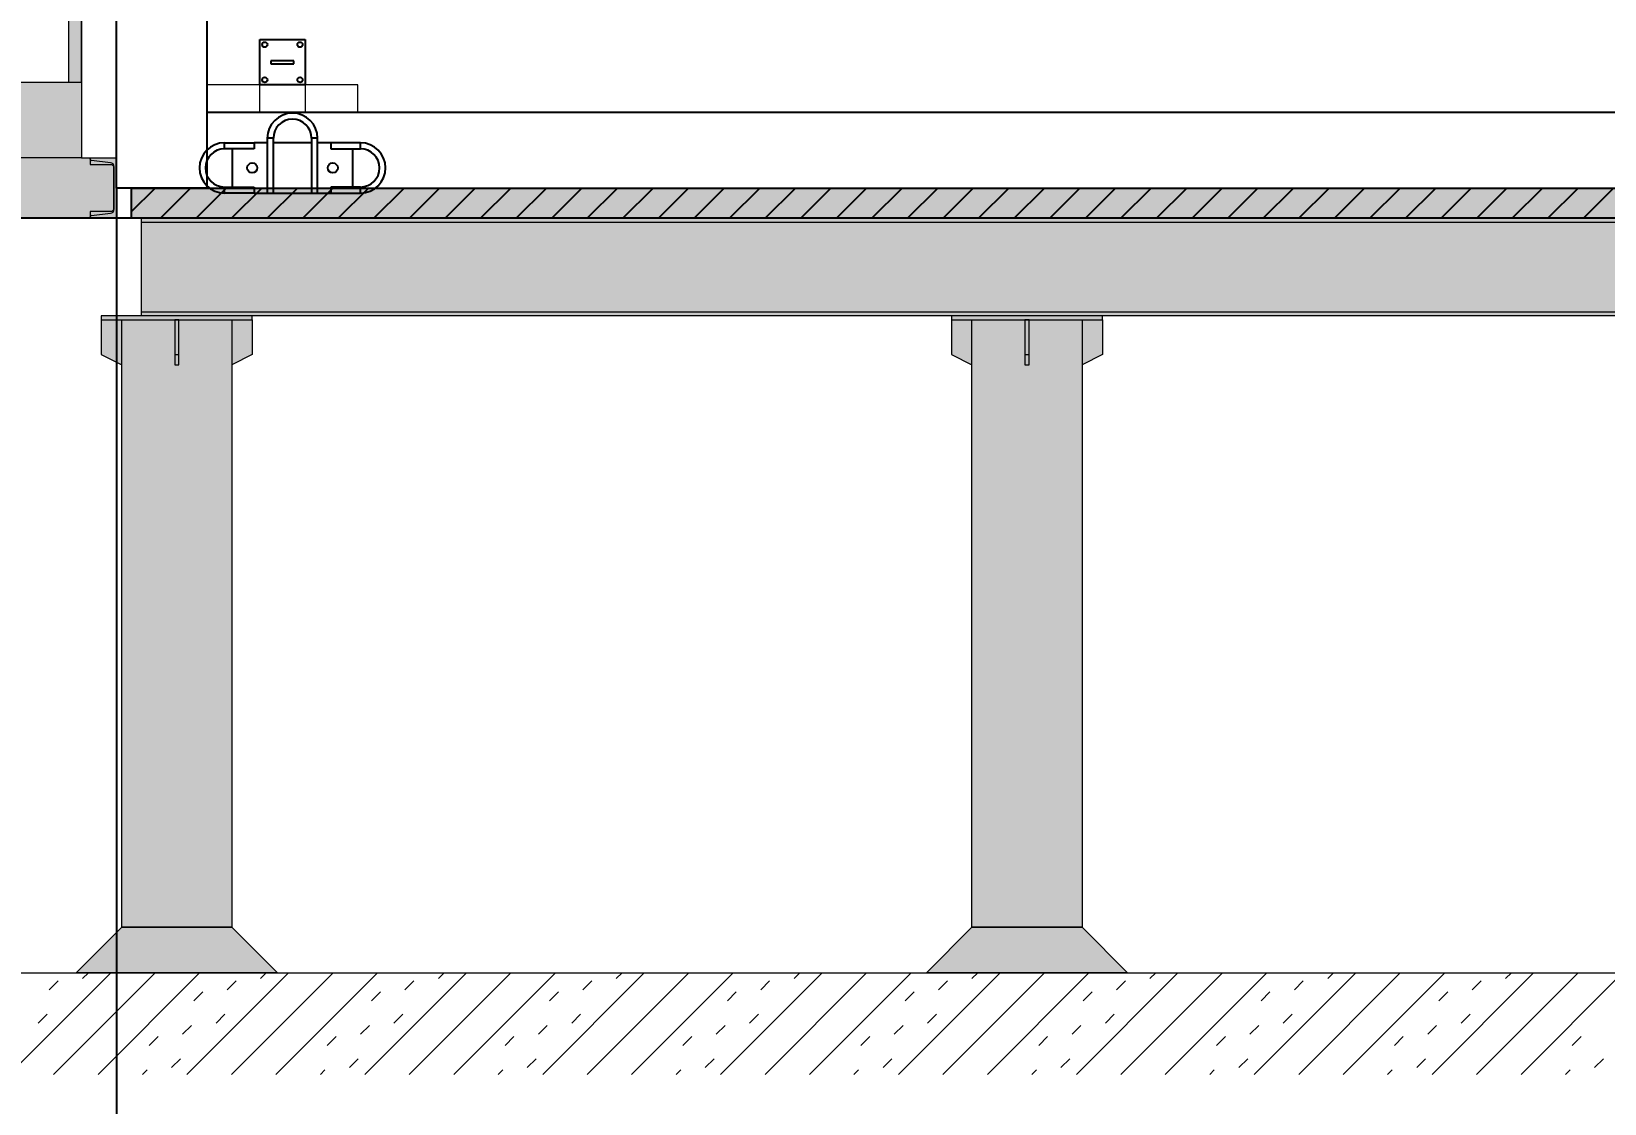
# Model space of a CAD drawing. Header units: millimetres. Extents: x 0 to 1680, y 0 to 594.
# Drawn here: x 938 to 1000.5, y 427.1 to 469.7 of the extents above; entities that cross this region are included whole.
import ezdxf

# ---------------------------------------------------------------- set-up
doc = ezdxf.new("R2010")
doc.units = ezdxf.units.MM
for name, pattern in [('K5LT32798', [0]), ('K5LT32801', [0]), ('K5LT32802', [0]), ('K5LT32803', [0]), ('K5LT_AUXILIARY', [0]), ('K5LT_BASIC', [0]), ('K5LT_THIN', [0])]:
    doc.linetypes.add(name, pattern=pattern)
doc.layers.add('Системный слой', color=7, linetype='Continuous')
doc.styles.add('KDIMTEXTSTYLE', font='GOST_AU.SHX', dxfattribs={"width": 0.96, "oblique": 15, "height": 5})
doc.dimstyles.new('KDIMSTYLE (0.02)', dxfattribs={"dimtxt": 5, "dimasz": 1, "dimexe": 2, "dimexo": 0, "dimgap": 1, "dimtad": 1, "dimlfac": 50, "dimtxsty": 'KDIMTEXTSTYLE', "dimsah": 1, "dimcen": 0, "dimdle": 1, "dimadec": 0, "dimazin": 0, "dimtfac": 0.667, "dimtmove": 0, "dimatfit": 3, "dimfxl": 0, "dimtvp": 1, "dimtolj": 1, "dimtzin": 0, "dimarcsym": 0})

# ---------------------------------------------------------------- blocks, each defined once
blk = doc.blocks.new('U22')
at = {"layer": 'Системный слой', "color": 150, "linetype": 'K5LT_BASIC', "lineweight": 25, "true_color": 0x0080ff}
for p, q in [((941.374, 463.492), (941.374, 523.292)), ((944.974, 523.292), (944.974, 463.492)), ((944.974, 463.492), (941.374, 463.492))]:
    blk.add_line(p, q, dxfattribs=at)
blk = doc.blocks.new('U24')
at = {"layer": 'Системный слой', "color": 150, "linetype": 'K5LT_BASIC', "lineweight": 25, "true_color": 0x0080ff}
for p, q in [((1008.574, 466.492), (944.974, 466.492)), ((944.974, 466.492), (944.974, 463.492)), ((944.974, 463.492), (1008.574, 463.492))]:
    blk.add_line(p, q, dxfattribs=at)
blk = doc.blocks.new('U541')
at = {"layer": 'Системный слой'}
h = blk.add_hatch(dxfattribs=at)
h.set_pattern_fill('', angle=45, style=0, pattern_type=0)
h.set_pattern_definition([(45, (0, 0), (-0.7071068, 0.7071068), [])])
h.paths.add_polyline_path([(1011.374, 462.292), (1011.374, 463.492), (941.974, 463.492), (941.974, 462.292)])
at = {"layer": 'Системный слой', "color": 150, "linetype": 'K5LT_BASIC', "lineweight": 25, "true_color": 0x0080ff}
for p, q in [((941.974, 462.292), (941.974, 463.492)), ((941.974, 463.492), (1011.374, 463.492)), ((1011.374, 462.292), (941.974, 462.292))]:
    blk.add_line(p, q, dxfattribs=at)
blk = doc.blocks.new('U543')
at = {"layer": 'Системный слой', "color": 232, "linetype": 'K5LT_AUXILIARY', "lineweight": 13, "true_color": 0xc52b79}
for p, q in [((947.074, 467.592), (944.974, 467.592)), ((944.974, 467.592), (944.974, 466.492)), ((947.074, 466.492), (947.074, 467.592)), ((944.974, 466.492), (947.074, 466.492))]:
    blk.add_line(p, q, dxfattribs=at)
blk = doc.blocks.new('U544')
at = {"layer": 'Системный слой', "color": 232, "linetype": 'K5LT_AUXILIARY', "lineweight": 13, "true_color": 0xc52b79}
for p, q in [((950.974, 467.592), (948.874, 467.592)), ((948.874, 467.592), (948.874, 466.492)), ((950.974, 466.492), (950.974, 467.592)), ((948.874, 466.492), (950.974, 466.492))]:
    blk.add_line(p, q, dxfattribs=at)
blk = doc.blocks.new('U546')
at = {"layer": 'Системный слой', "color": 150, "linetype": 'K5LT_BASIC', "lineweight": 25, "true_color": 0x0080ff}
for p, q in [((947.074, 469.392), (948.874, 469.392)), ((947.074, 467.592), (947.074, 469.392)), ((948.874, 469.392), (948.874, 467.592)), ((948.874, 467.592), (947.074, 467.592))]:
    blk.add_line(p, q, dxfattribs=at)
blk = doc.blocks.new('U547')
at = {"layer": 'Системный слой', "color": 150, "linetype": 'K5LT_BASIC', "lineweight": 25, "true_color": 0x0080ff}
for p, q in [((948.434, 468.552), (947.514, 468.552)), ((947.514, 468.552), (947.514, 468.432)), ((947.514, 468.432), (948.434, 468.432)), ((948.434, 468.432), (948.434, 468.552))]:
    blk.add_line(p, q, dxfattribs=at)
blk = doc.blocks.new('U545')
at = {"layer": 'Системный слой', "color": 150, "linetype": 'K5LT_BASIC', "lineweight": 25, "true_color": 0x0080ff}
for centre in [(947.274, 469.192), (947.274, 469.192), (948.674, 469.192), (947.274, 467.792), (948.674, 467.792)]:
    blk.add_circle(centre, 0.104, dxfattribs=at)
at = {"layer": 'Системный слой'}
for name in ['U546', 'U547']:
    blk.add_blockref(name, (0, 0), dxfattribs=at)
blk = doc.blocks.new('U542')
at = {"layer": 'Системный слой'}
for name in ['U545', 'U543', 'U544']:
    blk.add_blockref(name, (0, 0), dxfattribs=at)
blk = doc.blocks.new('U597')
at = {"layer": 'Системный слой', "color": 7, "linetype": 'K5LT32801', "lineweight": 18}
for p, q in [((937.109, 428.254), (941.147, 432.292)), ((938.876, 428.254), (942.915, 432.292)), ((940.644, 428.254), (944.682, 432.292)), ((944.18, 428.254), (948.218, 432.292)), ((945.947, 428.254), (949.986, 432.292)), ((947.715, 428.254), (951.753, 432.292)), ((951.251, 428.254), (955.289, 432.292)), ((953.019, 428.254), (957.057, 432.292)), ((954.786, 428.254), (958.824, 432.292)), ((958.322, 428.254), (962.36, 432.292)), ((960.09, 428.254), (964.128, 432.292)), ((961.857, 428.254), (965.896, 432.292)), ((965.393, 428.254), (969.431, 432.292)), ((967.161, 428.254), (971.199, 432.292)), ((968.928, 428.254), (972.967, 432.292)), ((972.464, 428.254), (976.502, 432.292)), ((974.232, 428.254), (978.27, 432.292)), ((975.999, 428.254), (980.038, 432.292)), ((979.535, 428.254), (983.573, 432.292)), ((981.303, 428.254), (985.341, 432.292)), ((983.071, 428.254), (987.109, 432.292)), ((986.606, 428.254), (990.644, 432.292)), ((988.374, 428.254), (992.412, 432.292)), ((990.142, 428.254), (994.18, 432.292)), ((993.677, 428.254), (997.715, 432.292)), ((995.445, 428.254), (999.483, 432.292)), ((997.213, 428.254), (1001.251, 432.292))]:
    blk.add_line(p, q, dxfattribs=at)
at = {"layer": 'Системный слой', "color": 7, "linetype": 'K5LT32802', "lineweight": 18}
for p, q in [((940.031, 432.06), (940.263, 432.292)), ((947.102, 432.06), (947.334, 432.292)), ((954.173, 432.06), (954.405, 432.292)), ((961.244, 432.06), (961.476, 432.292)), ((968.315, 432.06), (968.547, 432.292)), ((975.386, 432.06), (975.618, 432.292)), ((982.457, 432.06), (982.689, 432.292)), ((989.528, 432.06), (989.76, 432.292)), ((996.599, 432.06), (996.831, 432.292)), ((938.705, 431.618), (939.058, 431.972)), ((944.45, 431.176), (944.804, 431.53)), ((945.776, 431.618), (946.129, 431.972)), ((951.521, 431.176), (951.875, 431.53)), ((952.847, 431.618), (953.201, 431.972)), ((958.592, 431.176), (958.946, 431.53)), ((959.918, 431.618), (960.272, 431.972)), ((965.663, 431.176), (966.017, 431.53)), ((966.989, 431.618), (967.343, 431.972)), ((972.734, 431.176), (973.088, 431.53)), ((974.06, 431.618), (974.414, 431.972)), ((979.805, 431.176), (980.159, 431.53)), ((981.131, 431.618), (981.485, 431.972)), ((986.876, 431.176), (987.23, 431.53)), ((988.202, 431.618), (988.556, 431.972)), ((993.948, 431.176), (994.301, 431.53)), ((995.273, 431.618), (995.627, 431.972)), ((938.263, 430.292), (938.616, 430.646)), ((945.334, 430.292), (945.688, 430.646)), ((952.405, 430.292), (952.759, 430.646)), ((959.476, 430.292), (959.83, 430.646)), ((966.547, 430.292), (966.901, 430.646)), ((973.618, 430.292), (973.972, 430.646)), ((980.689, 430.292), (981.043, 430.646)), ((987.76, 430.292), (988.114, 430.646)), ((994.831, 430.292), (995.185, 430.646)), ((942.682, 429.408), (943.036, 429.762)), ((944.008, 429.85), (944.362, 430.204)), ((949.753, 429.408), (950.107, 429.762)), ((951.079, 429.85), (951.433, 430.204)), ((956.824, 429.408), (957.178, 429.762)), ((958.15, 429.85), (958.504, 430.204)), ((963.896, 429.408), (964.249, 429.762)), ((965.221, 429.85), (965.575, 430.204)), ((970.967, 429.408), (971.32, 429.762)), ((972.292, 429.85), (972.646, 430.204)), ((978.038, 429.408), (978.391, 429.762)), ((979.363, 429.85), (979.717, 430.204)), ((985.109, 429.408), (985.462, 429.762)), ((986.435, 429.85), (986.788, 430.204)), ((992.18, 429.408), (992.533, 429.762)), ((993.506, 429.85), (993.859, 430.204)), ((999.251, 429.408), (999.604, 429.762)), ((942.412, 428.254), (942.594, 428.436)), ((943.566, 428.525), (943.92, 428.878)), ((949.483, 428.254), (949.665, 428.436)), ((950.637, 428.525), (950.991, 428.878)), ((956.554, 428.254), (956.736, 428.436)), ((957.708, 428.525), (958.062, 428.878)), ((963.625, 428.254), (963.807, 428.436)), ((964.779, 428.525), (965.133, 428.878)), ((970.696, 428.254), (970.878, 428.436)), ((971.85, 428.525), (972.204, 428.878)), ((977.767, 428.254), (977.949, 428.436)), ((978.922, 428.525), (979.275, 428.878)), ((984.838, 428.254), (985.02, 428.436)), ((985.993, 428.525), (986.346, 428.878)), ((991.909, 428.254), (992.091, 428.436)), ((993.064, 428.525), (993.417, 428.878)), ((998.98, 428.254), (999.162, 428.436)), ((1000.135, 428.525), (1000.488, 428.878))]:
    blk.add_line(p, q, dxfattribs=at)
blk = doc.blocks.new('U598')
at = {"layer": 'Системный слой', "color": 7, "linetype": 'K5LT32803', "lineweight": 18}
for p, q in [((942.374, 458.412), (942.374, 462.292)), ((942.374, 462.292), (942.652, 462.292)), ((942.374, 462.136), (942.652, 462.136)), ((942.652, 462.292), (1150.868, 462.292)), ((942.652, 462.136), (1081.495, 462.136)), ((942.374, 458.568), (942.652, 458.568)), ((942.374, 458.568), (1081.495, 458.568)), ((942.652, 458.412), (942.374, 458.412)), ((1081.495, 458.412), (942.652, 458.412))]:
    blk.add_line(p, q, dxfattribs=at)
blk = doc.blocks.new('U599')
at = {"layer": 'Системный слой', "color": 7, "linetype": 'K5LT32803', "lineweight": 18}
for p, q in [((940.774, 458.252), (940.774, 456.874)), ((946.774, 458.252), (946.774, 456.874)), ((940.774, 456.874), (941.584, 456.463)), ((943.694, 456.874), (943.854, 456.874)), ((946.774, 456.874), (945.964, 456.463)), ((939.774, 432.292), (941.584, 434.102)), ((941.584, 434.102), (945.964, 434.102)), ((945.964, 434.102), (947.774, 432.292)), ((947.774, 432.292), (939.774, 432.292))]:
    blk.add_line(p, q, dxfattribs=at)
at = {"layer": 'Системный слой', "color": 7, "linetype": 'K5LT32798', "lineweight": 18}
for points in [[(940.774, 458.252), (946.774, 458.252), (946.774, 458.412), (940.774, 458.412)], [(941.584, 458.252), (945.964, 458.252), (945.964, 434.102), (941.584, 434.102)], [(943.694, 456.463), (943.854, 456.463), (943.854, 458.252), (943.694, 458.252)]]:
    blk.add_lwpolyline(points, close=True, dxfattribs=at)
blk = doc.blocks.new('U604')
at = {"layer": 'Системный слой', "color": 7, "linetype": 'K5LT32803', "lineweight": 18}
for p, q in [((974.574, 458.252), (974.574, 456.874)), ((980.574, 458.252), (980.574, 456.874)), ((974.574, 456.874), (975.384, 456.463)), ((977.494, 456.874), (977.654, 456.874)), ((980.574, 456.874), (979.764, 456.463)), ((973.574, 432.292), (975.384, 434.102)), ((975.384, 434.102), (979.764, 434.102)), ((979.764, 434.102), (981.574, 432.292)), ((981.574, 432.292), (973.574, 432.292))]:
    blk.add_line(p, q, dxfattribs=at)
at = {"layer": 'Системный слой', "color": 7, "linetype": 'K5LT32798', "lineweight": 18}
for points in [[(974.574, 458.252), (980.574, 458.252), (980.574, 458.412), (974.574, 458.412)], [(975.384, 458.252), (979.764, 458.252), (979.764, 434.102), (975.384, 434.102)], [(977.494, 456.463), (977.654, 456.463), (977.654, 458.252), (977.494, 458.252)]]:
    blk.add_lwpolyline(points, close=True, dxfattribs=at)
blk = doc.blocks.new('U596')
at = {"layer": 'Системный слой', "true_color": 0xffffff}
blk.add_hatch(color=7, dxfattribs=at).paths.add_polyline_path([(1586.374, 458.412), (1586.374, 462.292), (942.374, 462.292), (942.374, 458.412)])
h = blk.add_hatch(color=7, dxfattribs=at)
h.paths.add_polyline_path([(941.584, 456.463), (941.584, 458.252), (940.774, 458.252), (940.774, 456.874)])
h.paths.add_polyline_path([(941.584, 458.252), (941.584, 434.102), (945.964, 434.102), (945.964, 458.252), (943.854, 458.252), (943.854, 456.463), (943.694, 456.463), (943.694, 458.252)])
h.paths.add_polyline_path([(943.825, 458.412), (940.774, 458.412), (940.774, 458.252), (941.584, 458.252), (943.694, 458.252), (943.854, 458.252), (945.964, 458.252), (946.774, 458.252), (946.774, 458.412), (945.174, 458.412), (943.955, 458.412)])
h.paths.add_polyline_path([(943.694, 458.252), (943.694, 456.874), (943.854, 456.874), (943.854, 458.252)])
h.paths.add_polyline_path([(943.694, 456.874), (943.694, 456.463), (943.854, 456.463), (943.854, 456.874)])
h.paths.add_polyline_path([(946.774, 456.874), (946.774, 458.252), (945.964, 458.252), (945.964, 456.463)])
h.paths.add_polyline_path([(945.964, 434.102), (941.584, 434.102), (939.774, 432.292), (947.774, 432.292)])
h = blk.add_hatch(color=7, dxfattribs=at)
h.paths.add_polyline_path([(975.384, 456.463), (975.384, 458.252), (974.574, 458.252), (974.574, 456.874)])
h.paths.add_polyline_path([(975.384, 458.252), (975.384, 434.102), (979.764, 434.102), (979.764, 458.252), (977.654, 458.252), (977.654, 456.463), (977.494, 456.463), (977.494, 458.252)])
h.paths.add_polyline_path([(977.625, 458.412), (974.574, 458.412), (974.574, 458.252), (975.384, 458.252), (977.494, 458.252), (977.654, 458.252), (979.764, 458.252), (980.574, 458.252), (980.574, 458.412), (978.974, 458.412), (977.755, 458.412)])
h.paths.add_polyline_path([(977.494, 458.252), (977.494, 456.874), (977.654, 456.874), (977.654, 458.252)])
h.paths.add_polyline_path([(977.494, 456.874), (977.494, 456.463), (977.654, 456.463), (977.654, 456.874)])
h.paths.add_polyline_path([(980.574, 456.874), (980.574, 458.252), (979.764, 458.252), (979.764, 456.463)])
h.paths.add_polyline_path([(979.764, 434.102), (975.384, 434.102), (973.574, 432.292), (981.574, 432.292)])
at = {"layer": 'Системный слой', "color": 7, "linetype": 'K5LT32798', "lineweight": 18}
blk.add_lwpolyline([(908.333, 432.292), (1619.933, 432.292)], dxfattribs=at)
at = {"layer": 'Системный слой'}
for name in ['U598', 'U599', 'U604', 'U597']:
    blk.add_blockref(name, (0, 0), dxfattribs=at)
blk = doc.blocks.new('U615')
at = {"layer": 'Системный слой', "true_color": 0xa0a0a0}
h = blk.add_hatch(color=253, dxfattribs=at)
h.paths.add_polyline_path([(911.239, 464.775), (911.239, 467.692), (911.239, 489.272), (911.239, 489.612), (911.224, 489.66), (911.183, 489.689), (911.159, 489.692), (910.519, 489.692), (910.472, 489.677), (910.443, 489.636), (910.439, 489.612), (910.439, 482.692), (910.439, 482.492), (910.439, 482.387), (910.439, 477.452), (910.439, 477.112), (910.439, 471.492), (910.439, 471.292), (910.439, 471.187), (910.439, 466.472), (910.439, 464.852), (910.455, 464.805), (910.496, 464.776), (910.519, 464.772), (911.159, 464.772), (911.239, 464.772)])
h.paths.add_polyline_path([(911.239, 489.272), (911.239, 467.692), (911.739, 467.692), (911.739, 471.092), (911.739, 471.492), (911.739, 482.292), (911.739, 482.692), (911.739, 489.192), (911.659, 489.272), (911.319, 489.612), (911.239, 489.692), (911.239, 489.612)])
h.paths.add_polyline_path([(925.076, 467.692), (925.076, 477.032), (925.076, 477.112), (925.076, 477.452), (925.076, 477.532), (925.076, 489.192), (924.996, 489.192), (924.656, 489.192), (924.576, 489.192), (924.576, 467.692)])
h.paths.add_polyline_path([(930.999, 477.032), (930.999, 468.756), (930.999, 467.692), (931.151, 467.692), (931.151, 477.032)])
h.paths.add_polyline_path([(931.151, 477.032), (931.151, 467.692), (931.651, 467.692), (931.651, 477.032)])
h.paths.add_polyline_path([(931.399, 471.496), (931.414, 471.488), (931.49, 471.467), (931.553, 471.417), (931.565, 471.401), (931.579, 471.392), (931.579, 471.376), (931.599, 471.299), (931.599, 471.289), (931.583, 471.211), (931.579, 471.201), (931.579, 471.185), (931.565, 471.176), (931.508, 471.121), (931.434, 471.092), (931.414, 471.089), (931.399, 471.081), (931.385, 471.089), (931.308, 471.111), (931.246, 471.16), (931.234, 471.176), (931.219, 471.185), (931.219, 471.201), (931.2, 471.278), (931.211, 471.357), (931.219, 471.376), (931.219, 471.392), (931.234, 471.401), (931.291, 471.456), (931.365, 471.486), (931.385, 471.488)])
h.paths.add_polyline_path([(931.799, 467.692), (931.799, 477.032), (931.651, 477.032), (931.651, 467.692)])
h.paths.add_polyline_path([(931.799, 477.661), (931.799, 488.929), (931.784, 488.969), (931.758, 488.986), (931.719, 488.976), (931.651, 488.976), (931.651, 477.532), (931.799, 477.532)])
h.paths.add_polyline_path([(931.151, 488.976), (931.151, 477.532), (931.651, 477.532), (931.651, 489.192), (931.151, 489.192)])
h.paths.add_polyline_path([(931.399, 482.281), (931.385, 482.289), (931.308, 482.311), (931.246, 482.36), (931.234, 482.376), (931.219, 482.385), (931.219, 482.401), (931.2, 482.478), (931.211, 482.557), (931.219, 482.576), (931.219, 482.592), (931.234, 482.601), (931.291, 482.656), (931.365, 482.686), (931.385, 482.688), (931.399, 482.696), (931.414, 482.688), (931.49, 482.667), (931.553, 482.617), (931.565, 482.601), (931.579, 482.592), (931.579, 482.576), (931.599, 482.499), (931.599, 482.489), (931.583, 482.411), (931.579, 482.401), (931.579, 482.385), (931.565, 482.376), (931.508, 482.321), (931.434, 482.292), (931.414, 482.289)])
h.paths.add_polyline_path([(930.999, 488.929), (930.999, 477.661), (930.999, 477.532), (931.151, 477.532), (931.151, 488.976), (931.079, 488.976), (931.041, 488.986), (931.007, 488.958)])
h.paths.add_polyline_path([(939.982, 467.692), (939.982, 489.692), (939.902, 489.612), (939.562, 489.272), (939.482, 489.192), (939.482, 477.532), (939.482, 477.452), (939.482, 477.112), (939.482, 477.032), (939.482, 467.692)])
h = blk.add_hatch(color=253, dxfattribs=at)
h.paths.add_polyline_path([(939.982, 464.692), (911.479, 464.692), (911.479, 464.644), (911.475, 464.622), (911.475, 464.432), (910.615, 464.432), (910.535, 464.352), (910.535, 464.349), (910.535, 462.636), (910.535, 462.632), (910.615, 462.552), (911.475, 462.552), (911.475, 462.363), (911.479, 462.341), (911.479, 462.292), (913.101, 462.292), (940.334, 462.292), (940.334, 462.341), (940.338, 462.363), (940.338, 462.552), (941.198, 462.552), (941.278, 462.632), (941.278, 462.636), (941.278, 464.349), (941.278, 464.352), (941.198, 464.432), (940.338, 464.432), (940.338, 464.622), (940.334, 464.644), (940.334, 464.692)])
h.paths.add_polyline_path([(910.439, 464.689), (910.439, 462.292), (911.475, 462.292), (911.475, 462.363), (911.446, 462.395), (911.426, 462.401), (910.668, 462.487), (910.604, 462.51), (910.556, 462.56), (910.536, 462.626), (910.535, 462.632), (910.535, 462.636), (910.535, 464.349), (910.535, 464.352), (910.553, 464.419), (910.598, 464.471), (910.662, 464.497), (910.668, 464.498), (911.426, 464.584), (911.464, 464.604), (911.475, 464.622), (911.475, 464.692), (911.239, 464.692), (910.719, 464.692), (910.519, 464.692), (910.439, 464.692)])
h.paths.add_polyline_path([(913.439, 462.172), (911.439, 462.172), (911.439, 432.332), (913.439, 432.332)])
h.paths.add_polyline_path([(911.439, 462.172), (914.439, 462.172), (914.439, 462.292), (913.101, 462.292), (911.479, 462.292), (910.439, 462.292), (910.439, 462.172)])
h.paths.add_polyline_path([(911.239, 462.172), (910.439, 462.172), (910.439, 462.292), (910.439, 464.576), (910.379, 464.576), (910.379, 460.843), (911.159, 460.843), (911.203, 460.861), (911.232, 460.91), (911.239, 460.956)])
h.paths.add_polyline_path([(911.239, 462.172), (911.239, 460.956), (911.226, 460.894), (911.192, 460.853), (911.159, 460.843), (910.379, 460.843), (910.379, 460.73), (911.159, 460.73), (911.223, 460.748), (911.276, 460.801), (911.31, 460.878), (911.319, 460.956), (911.319, 462.172)])
h.paths.add_polyline_path([(910.668, 462.487), (911.239, 462.422), (911.239, 462.552), (910.615, 462.552), (910.535, 462.632), (910.553, 462.566), (910.598, 462.514), (910.662, 462.488)])
h.paths.add_polyline_path([(911.239, 462.552), (911.239, 462.422), (911.319, 462.413), (911.319, 462.552)])
h.paths.add_polyline_path([(911.202, 464.559), (911.232, 464.51), (911.239, 464.463), (911.239, 464.432), (911.319, 464.432), (911.319, 464.463), (911.306, 464.553), (911.301, 464.57)])
h.paths.add_polyline_path([(930.739, 459.589), (913.439, 459.589), (913.439, 458.869), (930.873, 458.869), (930.849, 458.879), (930.839, 458.903), (930.839, 459.489), (930.824, 459.543), (930.782, 459.58)])
h.paths.add_polyline_path([(930.919, 458.869), (930.919, 459.589), (930.739, 459.589), (930.793, 459.573), (930.83, 459.531), (930.839, 459.489), (930.839, 458.903), (930.849, 458.879), (930.873, 458.869)])
h.paths.add_polyline_path([(931.859, 460.843), (931.079, 460.843), (931.036, 460.861), (931.006, 460.91), (930.999, 460.956), (930.999, 462.292), (930.919, 462.292), (930.919, 460.956), (930.932, 460.866), (930.969, 460.791), (931.025, 460.743), (931.079, 460.73), (931.859, 460.73)])
h.paths.add_polyline_path([(931.079, 460.843), (931.859, 460.843), (931.859, 462.292), (930.999, 462.292), (930.999, 460.956), (931.012, 460.894), (931.047, 460.853)])
h.paths.add_polyline_path([(911.319, 459.589), (911.319, 458.869), (911.365, 458.869), (911.389, 458.879), (911.399, 458.903), (911.399, 459.489), (911.415, 459.543), (911.439, 459.569), (911.439, 459.589)])
h.paths.add_polyline_path([(911.439, 458.869), (911.439, 459.569), (911.406, 459.524), (911.399, 459.489), (911.399, 458.903), (911.389, 458.879), (911.365, 458.869)])
h.paths.add_polyline_path([(911.439, 460.849), (911.439, 462.172), (911.319, 462.172), (911.319, 460.956), (911.319, 460.849)])
h.paths.add_polyline_path([(911.319, 462.552), (911.319, 462.413), (911.426, 462.401), (911.464, 462.381), (911.475, 462.363), (911.475, 462.552)])
h.paths.add_polyline_path([(911.426, 464.584), (911.319, 464.572), (911.319, 464.463), (911.319, 464.432), (911.475, 464.432), (911.475, 464.622), (911.446, 464.59)])
h.paths.add_polyline_path([(911.319, 455.857), (911.319, 454.597), (911.439, 454.597), (911.439, 455.857)])
h.paths.add_polyline_path([(913.439, 454.597), (930.739, 454.597), (930.919, 454.597), (930.919, 455.857), (913.439, 455.857)])
h.paths.add_polyline_path([(930.739, 454.597), (913.439, 454.597), (913.439, 453.877), (930.873, 453.877), (930.849, 453.887), (930.839, 453.911), (930.839, 454.497), (930.824, 454.55), (930.782, 454.587)])
h.paths.add_polyline_path([(911.319, 454.597), (911.319, 453.877), (911.365, 453.877), (911.389, 453.887), (911.399, 453.911), (911.399, 454.497), (911.415, 454.55), (911.439, 454.577), (911.439, 454.597)])
h.paths.add_polyline_path([(930.839, 454.497), (930.839, 453.911), (930.849, 453.887), (930.873, 453.877), (930.919, 453.877), (930.919, 454.597), (930.739, 454.597), (930.793, 454.581), (930.83, 454.539)])
h.paths.add_polyline_path([(913.439, 449.605), (930.739, 449.605), (930.919, 449.605), (930.919, 450.865), (913.439, 450.865)])
h.paths.add_polyline_path([(930.739, 449.605), (913.439, 449.605), (913.439, 448.885), (930.873, 448.885), (930.849, 448.894), (930.839, 448.919), (930.839, 449.505), (930.824, 449.558), (930.782, 449.595)])
h.paths.add_polyline_path([(911.319, 449.605), (911.319, 450.865), (911.319, 453.877), (911.319, 454.597), (911.319, 455.857), (911.319, 458.869), (911.319, 459.589), (911.319, 460.849), (911.319, 460.956), (911.306, 460.866), (911.269, 460.791), (911.214, 460.743), (911.159, 460.73), (910.379, 460.73), (910.379, 432.292), (910.439, 432.292), (910.439, 432.332), (911.319, 432.332), (911.319, 432.82), (911.319, 433.54), (911.319, 443.892), (911.319, 444.612), (911.319, 445.872), (911.319, 448.885)])
h.paths.add_polyline_path([(911.319, 450.865), (911.319, 449.605), (911.439, 449.605), (911.439, 450.865)])
h.paths.add_polyline_path([(913.439, 444.612), (930.739, 444.612), (930.919, 444.612), (930.919, 445.872), (913.439, 445.872)])
h.paths.add_polyline_path([(930.739, 444.612), (913.439, 444.612), (913.439, 443.892), (930.873, 443.892), (930.849, 443.902), (930.839, 443.926), (930.839, 444.512), (930.824, 444.566), (930.782, 444.603)])
h.paths.add_polyline_path([(911.319, 445.872), (911.319, 444.612), (911.439, 444.612), (911.439, 445.872)])
h.paths.add_polyline_path([(911.779, 432.212), (914.439, 432.212), (914.439, 432.332), (910.439, 432.332), (910.439, 432.212), (911.699, 432.212)])
h.paths.add_polyline_path([(940.338, 464.432), (941.198, 464.432), (941.278, 464.352), (941.261, 464.419), (941.216, 464.471), (941.152, 464.497), (941.145, 464.498), (940.387, 464.584), (940.349, 464.604), (940.338, 464.622)])
h.paths.add_polyline_path([(940.387, 462.401), (941.145, 462.487), (941.21, 462.51), (941.258, 462.56), (941.278, 462.626), (941.278, 462.632), (941.198, 462.552), (940.338, 462.552), (940.338, 462.363), (940.367, 462.395)])
h.paths.add_polyline_path([(941.145, 462.487), (940.387, 462.401), (940.349, 462.381), (940.338, 462.363), (940.338, 462.292), (941.374, 462.292), (941.374, 464.692), (940.338, 464.692), (940.338, 464.622), (940.367, 464.59), (940.387, 464.584), (941.145, 464.498), (941.21, 464.475), (941.258, 464.425), (941.278, 464.359), (941.278, 464.352), (941.278, 464.349), (941.278, 462.636), (941.278, 462.632), (941.261, 462.566), (941.216, 462.514), (941.152, 462.488)])
h.paths.add_polyline_path([(910.379, 464.689), (910.379, 464.576), (910.439, 464.576), (910.439, 464.689)])
h.paths.add_polyline_path([(913.439, 439.62), (930.739, 439.62), (930.919, 439.62), (930.919, 440.88), (913.439, 440.88)])
h.paths.add_polyline_path([(911.319, 440.88), (911.319, 439.62), (911.439, 439.62), (911.439, 440.88)])
h.paths.add_polyline_path([(911.319, 439.62), (911.319, 438.9), (911.365, 438.9), (911.389, 438.91), (911.399, 438.934), (911.399, 439.52), (911.415, 439.574), (911.439, 439.6), (911.439, 439.62)])
h.paths.add_polyline_path([(911.399, 439.52), (911.399, 438.934), (911.389, 438.91), (911.365, 438.9), (911.439, 438.9), (911.439, 439.6), (911.406, 439.555)])
h.paths.add_polyline_path([(913.439, 438.9), (930.873, 438.9), (930.849, 438.91), (930.839, 438.934), (930.839, 439.52), (930.824, 439.574), (930.782, 439.611), (930.739, 439.62), (913.439, 439.62)])
h.paths.add_polyline_path([(930.919, 435.888), (913.439, 435.888), (913.439, 434.628), (930.739, 434.628), (930.919, 434.628)])
h.paths.add_polyline_path([(930.739, 434.628), (913.439, 434.628), (913.439, 433.908), (930.873, 433.908), (930.849, 433.918), (930.839, 433.942), (930.839, 434.528), (930.824, 434.582), (930.782, 434.619)])
h.paths.add_polyline_path([(930.919, 433.908), (930.919, 434.628), (930.739, 434.628), (930.793, 434.612), (930.83, 434.57), (930.839, 434.528), (930.839, 433.942), (930.849, 433.918), (930.873, 433.908)])
h.paths.add_polyline_path([(911.319, 434.628), (911.319, 433.908), (911.365, 433.908), (911.389, 433.918), (911.399, 433.942), (911.399, 434.528), (911.415, 434.582), (911.439, 434.608), (911.439, 434.628)])
h.paths.add_polyline_path([(911.399, 434.528), (911.399, 433.942), (911.389, 433.918), (911.365, 433.908), (911.439, 433.908), (911.439, 434.608), (911.406, 434.563)])
h.paths.add_polyline_path([(911.439, 434.628), (911.439, 435.888), (911.319, 435.888), (911.319, 434.628)])
h.paths.add_polyline_path([(924.576, 467.692), (911.239, 467.692), (911.239, 464.692), (939.982, 464.692), (939.982, 467.692), (939.482, 467.692), (931.951, 467.692)])
h.paths.add_polyline_path([(913.439, 459.589), (930.739, 459.589), (930.919, 459.589), (930.919, 460.849), (913.439, 460.849)])
h.paths.add_polyline_path([(930.919, 460.849), (930.919, 459.589), (930.919, 458.869), (930.919, 455.857), (930.919, 454.597), (930.919, 453.877), (930.919, 450.865), (930.919, 449.605), (930.919, 448.885), (930.919, 445.872), (930.919, 444.612), (930.919, 443.892), (930.919, 440.88), (930.919, 439.62), (930.919, 435.888), (930.919, 434.628), (930.919, 432.292), (931.859, 432.292), (931.859, 460.73), (931.079, 460.73), (931.016, 460.748), (930.963, 460.801), (930.929, 460.878), (930.919, 460.956)])
h.paths.add_polyline_path([(931.859, 457.732), (931.859, 460.73), (931.079, 460.73), (931.016, 460.748), (930.963, 460.801), (930.929, 460.878), (930.919, 460.956), (930.919, 460.849), (930.919, 459.589), (930.919, 458.869), (930.919, 455.857), (930.919, 454.597), (930.919, 453.877), (930.919, 450.865), (930.919, 449.605), (930.919, 448.885), (930.919, 445.872), (930.919, 444.612), (930.919, 443.892), (930.919, 440.88), (930.919, 439.62), (930.919, 435.888), (930.919, 434.628), (930.919, 432.292), (931.859, 432.292)])
at = {"layer": 'Системный слой', "color": 7, "linetype": 'K5LT32803', "lineweight": 18}
for p, q in [((939.982, 467.692), (939.982, 489.692)), ((939.994, 464.772), (939.994, 489.692)), ((939.482, 467.692), (939.482, 477.032)), ((939.982, 467.692), (911.239, 467.692)), ((939.482, 467.692), (931.951, 467.692)), ((939.982, 467.692), (939.982, 464.692)), ((939.982, 464.692), (911.239, 464.692)), ((939.994, 464.772), (939.982, 464.772)), ((939.982, 464.692), (940.338, 464.692)), ((939.994, 464.692), (939.994, 464.772)), ((940.334, 464.692), (941.374, 464.692)), ((940.334, 464.644), (940.334, 464.692)), ((940.338, 464.692), (940.338, 464.432)), ((941.374, 464.692), (941.374, 462.292)), ((940.338, 464.432), (941.198, 464.432)), ((941.145, 464.498), (940.387, 464.584)), ((941.198, 464.432), (941.278, 464.352)), ((941.278, 464.352), (941.278, 462.632)), ((941.278, 462.636), (941.278, 464.349)), ((911.475, 462.292), (940.338, 462.292)), ((940.334, 462.292), (940.334, 462.341)), ((941.374, 462.292), (940.334, 462.292)), ((940.338, 462.552), (940.338, 462.292)), ((941.198, 462.552), (940.338, 462.552)), ((940.387, 462.401), (941.145, 462.487)), ((941.278, 462.632), (941.198, 462.552))]:
    blk.add_line(p, q, dxfattribs=at)
for centre, radius, start, end in [((940.394, 464.644), 0.06, 180, 263.51751), ((941.128, 464.349), 0.15, 0, 83.51751), ((940.394, 462.341), 0.06, 96.48249, 180), ((941.128, 462.636), 0.15, 276.48249, 0)]:
    blk.add_arc(centre, radius, start, end, dxfattribs=at)
blk = doc.blocks.new('U649')
at = {"layer": 'Системный слой', "color": 150, "linetype": 'K5LT_BASIC', "lineweight": 25, "true_color": 0x0080ff}
for p, q in [((951.074, 463.532), (949.895, 463.532)), ((949.895, 463.532), (949.895, 463.292)), ((951.074, 463.292), (951.074, 463.532)), ((949.895, 463.292), (951.074, 463.292))]:
    blk.add_line(p, q, dxfattribs=at)
blk = doc.blocks.new('U650')
at = {"layer": 'Системный слой', "color": 150, "linetype": 'K5LT_BASIC', "lineweight": 25, "true_color": 0x0080ff}
for p, q in [((951.074, 465.292), (949.895, 465.292)), ((949.895, 465.292), (949.895, 465.052)), ((951.074, 465.052), (951.074, 465.292)), ((949.895, 465.052), (951.074, 465.052))]:
    blk.add_line(p, q, dxfattribs=at)
blk = doc.blocks.new('U648')
at = {"layer": 'Системный слой', "color": 150, "linetype": 'K5LT_BASIC', "lineweight": 25, "true_color": 0x0080ff}
for radius in [1, 0.76]:
    blk.add_arc((951.074, 464.292), radius, 270, 90, dxfattribs=at)
at = {"layer": 'Системный слой'}
for name in ['U650', 'U649']:
    blk.add_blockref(name, (0, 0), dxfattribs=at)
blk = doc.blocks.new('U652')
at = {"layer": 'Системный слой', "color": 150, "linetype": 'K5LT_BASIC', "lineweight": 25, "true_color": 0x0080ff}
for p, q in [((945.674, 463.532), (946.853, 463.532)), ((945.674, 463.292), (945.674, 463.532)), ((946.853, 463.532), (946.853, 463.292)), ((946.853, 463.292), (945.674, 463.292))]:
    blk.add_line(p, q, dxfattribs=at)
blk = doc.blocks.new('U653')
at = {"layer": 'Системный слой', "color": 150, "linetype": 'K5LT_BASIC', "lineweight": 25, "true_color": 0x0080ff}
for p, q in [((945.674, 465.292), (946.853, 465.292)), ((945.674, 465.052), (945.674, 465.292)), ((946.853, 465.292), (946.853, 465.052)), ((946.853, 465.052), (945.674, 465.052))]:
    blk.add_line(p, q, dxfattribs=at)
blk = doc.blocks.new('U651')
at = {"layer": 'Системный слой', "color": 150, "linetype": 'K5LT_BASIC', "lineweight": 25, "true_color": 0x0080ff}
for radius in [1, 0.76]:
    blk.add_arc((945.674, 464.292), radius, 90, 270, dxfattribs=at)
at = {"layer": 'Системный слой'}
for name in ['U653', 'U652']:
    blk.add_blockref(name, (0, 0), dxfattribs=at)
blk = doc.blocks.new('U655')
at = {"layer": 'Системный слой', "color": 150, "linetype": 'K5LT_BASIC', "lineweight": 25, "true_color": 0x0080ff}
for p, q in [((947.614, 465.471), (947.374, 465.471)), ((947.374, 465.471), (947.374, 463.292)), ((947.614, 463.292), (947.614, 465.471)), ((947.374, 463.292), (947.614, 463.292))]:
    blk.add_line(p, q, dxfattribs=at)
blk = doc.blocks.new('U656')
at = {"layer": 'Системный слой', "color": 150, "linetype": 'K5LT_BASIC', "lineweight": 25, "true_color": 0x0080ff}
for p, q in [((949.374, 465.471), (949.134, 465.471)), ((949.134, 465.471), (949.134, 463.292)), ((949.374, 463.292), (949.374, 465.471)), ((949.134, 463.292), (949.374, 463.292))]:
    blk.add_line(p, q, dxfattribs=at)
blk = doc.blocks.new('U654')
at = {"layer": 'Системный слой', "color": 150, "linetype": 'K5LT_BASIC', "lineweight": 25, "true_color": 0x0080ff}
for radius in [1, 0.76]:
    blk.add_arc((948.374, 465.471), radius, 0, 180, dxfattribs=at)
at = {"layer": 'Системный слой'}
for name in ['U655', 'U656']:
    blk.add_blockref(name, (0, 0), dxfattribs=at)
blk = doc.blocks.new('U647')
at = {"layer": 'Системный слой', "color": 150, "linetype": 'K5LT_BASIC', "lineweight": 25, "true_color": 0x0080ff}
for p, q in [((947.374, 465.292), (946.853, 465.292)), ((949.134, 465.292), (947.614, 465.292)), ((949.895, 465.292), (949.374, 465.292)), ((945.974, 465.052), (945.974, 463.532)), ((950.774, 463.532), (950.774, 465.052)), ((946.853, 463.292), (949.895, 463.292))]:
    blk.add_line(p, q, dxfattribs=at)
for centre in [(946.774, 464.292), (949.974, 464.292)]:
    blk.add_circle(centre, 0.2, dxfattribs=at)
at = {"layer": 'Системный слой'}
for name in ['U654', 'U651', 'U648']:
    blk.add_blockref(name, (0, 0), dxfattribs=at)
blk = doc.blocks.new('KDIMARROW_03')
at = {"layer": 'Системный слой', "color": 0, "linetype": 'K5LT_THIN', "lineweight": 13}
for p, q in [((-0.707, -0.707), (0.707, 0.707)), ((0, 0), (-1, 0)), ((0, 0), (1, 0))]:
    blk.add_line(p, q, dxfattribs=at)

msp = doc.modelspace()

# ---------------------------------------------------------------- hatches: boundary and pattern name
at = {"layer": 'Системный слой', "true_color": 0xc0c0c0}
msp.add_hatch(color=9, dxfattribs=at).paths.add_polyline_path([(941.97424, 463.49234), (941.97424, 462.29234), (1011.37424, 462.29234), (1011.37424, 463.49234)])

# ---------------------------------------------------------------- block references
at = {"layer": 'Системный слой'}
for name in ['U22', 'U615', 'U542', 'U647', 'U24', 'U541', 'U596']:
    msp.add_blockref(name, (0, 0), dxfattribs=at)

# ---------------------------------------------------------------- dimensions: what is measured, and where the dimension line sits
at = {"layer": 'Системный слой', "color": 7}
msp.add_linear_dim(base=(901.90763, 462.29234), p1=(941.37424, 523.29234), p2=(941.97424, 462.29234), angle=90, location=(901.90763, 492.79234), dimstyle='KDIMSTYLE (0.02)', override={"dimexo": 0, "dimpost": '\\H2.5;\\W0.965;\\Q0;<>', "dimblk1": 'KDIMARROW_03', "dimblk2": 'KDIMARROW_03', "dimse1": 0, "dimse2": 0, "dimclrt": 7, "dimtolj": 1}, dxfattribs=at).render()
msp.add_linear_dim(base=(941.37424, 417.98734), p1=(1011.37424, 463.94583), p2=(941.37424, 463.49234), location=(976.37424, 417.98734), dimstyle='KDIMSTYLE (0.02)', override={"dimexo": 0, "dimpost": '\\H2.5;\\W0.965;\\Q0;<>', "dimblk1": 'KDIMARROW_03', "dimblk2": 'KDIMARROW_03', "dimse1": 0, "dimse2": 0, "dimclrt": 7, "dimtolj": 1}, dxfattribs=at).render()

doc.saveas('drawing.dxf')
